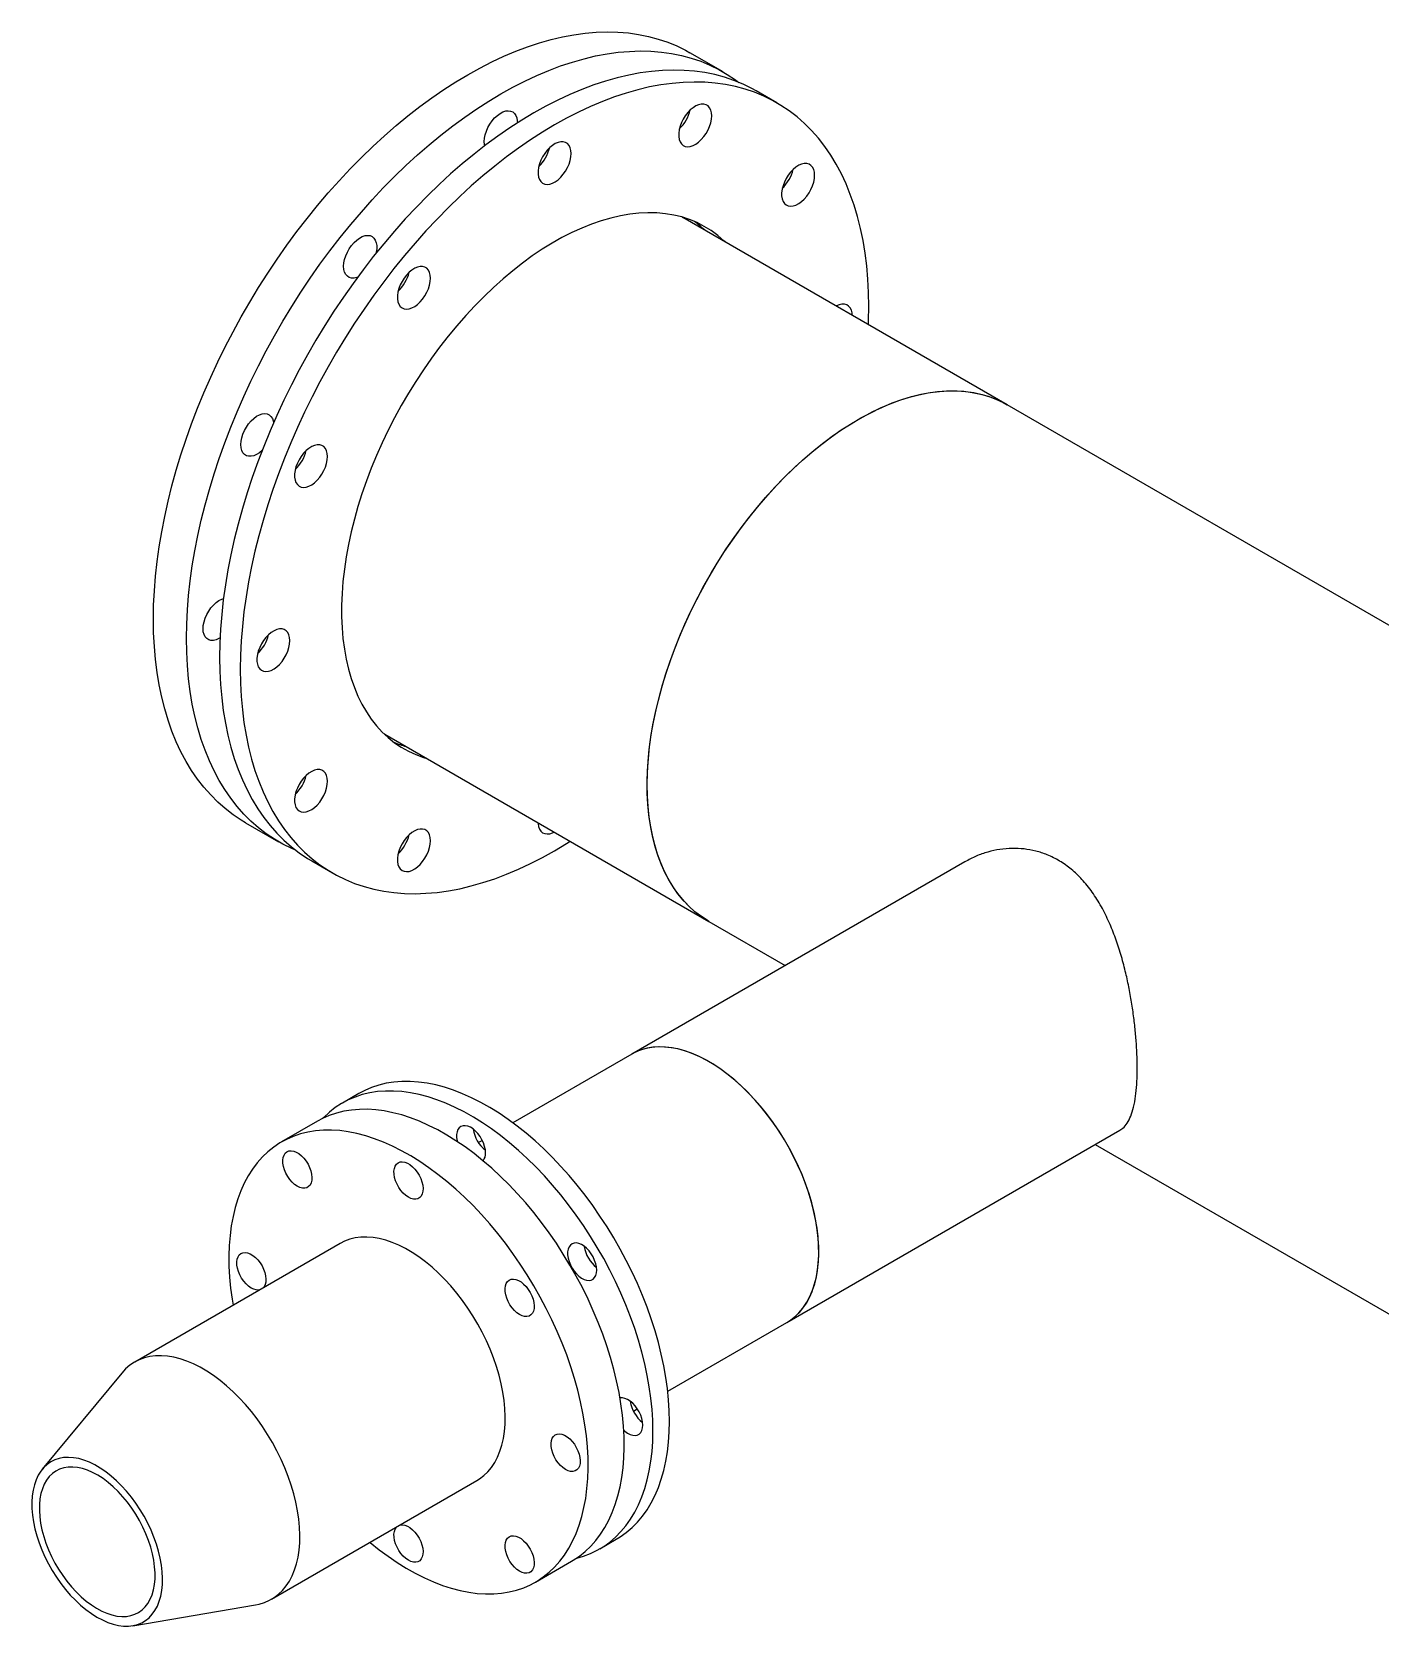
# Model space of a CAD drawing. Header units: inches. Extents: x -375 to 644, y -327 to 278.
# Drawn here: x -300.85 to -272.03, y 132.92 to 166.99 of the extents above; entities that cross this region are included whole.
import ezdxf

# ---------------------------------------------------------------- set-up
doc = ezdxf.new("R2010")
doc.units = ezdxf.units.IN
doc.header["$MEASUREMENT"] = 0

msp = doc.modelspace()

# ---------------------------------------------------------------- linework, layer by layer
at = {"color": 7, "linetype": 'Continuous', "lineweight": 25}
for p, q in [((-286.075, 166.141), (-286.782, 166.549)), ((-284.926, 165.477), (-285.368, 165.732)), ((-286.945, 163.034), (-286.931, 163.026)), ((-280.001, 159.026), (-286.931, 163.026)), ((-263.737, 149.637), (-280.001, 159.026)), ((-293.305, 151.984), (-293.32, 151.992)), ((-293.305, 151.984), (-286.375, 147.984)), ((-296.282, 150.094), (-295.574, 149.686)), ((-294.867, 149.278), (-294.425, 149.022)), ((-280.905, 149.259), (-288.026, 145.148)), ((-286.375, 147.984), (-284.745, 147.042)), ((-288.026, 145.148), (-290.568, 143.68)), ((-293.857, 144.307), (-294.211, 144.103)), ((-294.742, 143.716), (-295.513, 143.271)), ((-284.714, 139.41), (-277.593, 143.521)), ((-291.219, 143.304), (-291.303, 143.256)), ((-278.119, 143.217), (-270.112, 138.595)), ((-294.26, 141.102), (-298.651, 138.567)), ((-287.256, 137.943), (-284.714, 139.41)), ((-298.925, 138.333), (-300.625, 136.281)), ((-287.991, 137.519), (-287.907, 137.567)), ((-295.726, 133.5), (-291.335, 136.035)), ((-288.711, 134.577), (-288.358, 134.781)), ((-290.083, 133.866), (-289.312, 134.311)), ((-298.693, 132.934), (-296.066, 133.38))]:
    msp.add_line(p, q, dxfattribs=at)
at = {"color": 7, "linetype": 'Continuous', "lineweight": 25, "flags": 128}
for points in [[(-298.249, 154.443), (-298.245, 154.743), (-298.23, 155.049), (-298.205, 155.359), (-298.171, 155.673), (-298.127, 155.991), (-298.073, 156.313), (-298.009, 156.638), (-297.936, 156.965), (-297.854, 157.294), (-297.762, 157.624), (-297.662, 157.956), (-297.552, 158.288), (-297.433, 158.62), (-297.306, 158.952), (-297.17, 159.283), (-297.026, 159.612), (-296.874, 159.94), (-296.714, 160.265), (-296.547, 160.587), (-296.372, 160.906), (-296.19, 161.221), (-296.001, 161.532), (-295.806, 161.839), (-295.604, 162.14), (-295.397, 162.435), (-295.183, 162.725), (-294.965, 163.007), (-294.741, 163.284), (-294.513, 163.552), (-294.28, 163.813), (-294.043, 164.067), (-293.803, 164.311), (-293.559, 164.547), (-293.312, 164.774), (-293.063, 164.991), (-292.811, 165.198), (-292.557, 165.396), (-292.302, 165.583), (-292.046, 165.759), (-291.789, 165.924), (-291.532, 166.079), (-291.275, 166.221), (-291.018, 166.353), (-290.762, 166.472), (-290.507, 166.58), (-290.253, 166.675), (-290.001, 166.758), (-289.752, 166.829), (-289.505, 166.887), (-289.261, 166.933), (-289.021, 166.966), (-288.784, 166.986), (-288.551, 166.994), (-288.323, 166.989), (-288.099, 166.971), (-287.881, 166.94), (-287.667, 166.897), (-287.46, 166.841), (-287.258, 166.773), (-287.063, 166.693), (-286.874, 166.6), (-286.782, 166.549)], [(-297.542, 154.035), (-297.537, 154.335), (-297.523, 154.64), (-297.498, 154.95), (-297.464, 155.265), (-297.419, 155.583), (-297.366, 155.905), (-297.302, 156.229), (-297.229, 156.556), (-297.147, 156.886), (-297.055, 157.216), (-296.955, 157.548), (-296.845, 157.88), (-296.726, 158.212), (-296.599, 158.544), (-296.463, 158.875), (-296.319, 159.204), (-296.167, 159.532), (-296.007, 159.857), (-295.84, 160.179), (-295.665, 160.498), (-295.483, 160.813), (-295.294, 161.124), (-295.099, 161.43), (-294.897, 161.731), (-294.69, 162.027), (-294.476, 162.316), (-294.258, 162.599), (-294.034, 162.875), (-293.806, 163.144), (-293.573, 163.405), (-293.336, 163.658), (-293.095, 163.903), (-292.852, 164.139), (-292.605, 164.365), (-292.355, 164.583), (-292.104, 164.79), (-291.85, 164.987), (-291.595, 165.174), (-291.339, 165.351), (-291.082, 165.516), (-290.825, 165.67), (-290.568, 165.813), (-290.311, 165.944), (-290.054, 166.064), (-289.799, 166.171), (-289.546, 166.267), (-289.294, 166.35), (-289.045, 166.421), (-288.798, 166.479), (-288.554, 166.525), (-288.314, 166.558), (-288.077, 166.578), (-287.844, 166.586), (-287.616, 166.58), (-287.392, 166.563), (-287.173, 166.532), (-286.96, 166.489), (-286.753, 166.433), (-286.551, 166.365), (-286.356, 166.284), (-286.167, 166.191), (-285.985, 166.086), (-285.81, 165.969), (-285.735, 165.914)], [(-285.368, 165.732), (-285.46, 165.783), (-285.648, 165.876), (-285.844, 165.957), (-286.045, 166.025), (-286.253, 166.081), (-286.466, 166.124), (-286.685, 166.154), (-286.909, 166.172), (-287.137, 166.177), (-287.37, 166.17), (-287.607, 166.149), (-287.847, 166.116), (-288.091, 166.071), (-288.338, 166.012), (-288.587, 165.942), (-288.839, 165.859), (-289.092, 165.763), (-289.347, 165.656), (-289.604, 165.536), (-289.86, 165.405), (-290.118, 165.262), (-290.375, 165.108), (-290.632, 164.943), (-290.888, 164.766), (-291.143, 164.579), (-291.397, 164.382), (-291.648, 164.174), (-291.898, 163.957), (-292.145, 163.731), (-292.388, 163.495), (-292.629, 163.25), (-292.866, 162.997), (-293.098, 162.736), (-293.327, 162.467), (-293.551, 162.191), (-293.769, 161.908), (-293.982, 161.619), (-294.19, 161.323), (-294.392, 161.022), (-294.587, 160.716), (-294.776, 160.405), (-294.958, 160.09), (-295.133, 159.771), (-295.3, 159.449), (-295.46, 159.123), (-295.612, 158.796), (-295.756, 158.467), (-295.892, 158.136), (-296.019, 157.804), (-296.138, 157.472), (-296.248, 157.14), (-296.348, 156.808), (-296.44, 156.477), (-296.522, 156.148), (-296.595, 155.821), (-296.659, 155.497), (-296.712, 155.175), (-296.757, 154.857), (-296.791, 154.542), (-296.816, 154.232), (-296.83, 153.927), (-296.835, 153.627), (-296.83, 153.333), (-296.816, 153.045), (-296.791, 152.763), (-296.757, 152.488), (-296.712, 152.221), (-296.659, 151.962), (-296.595, 151.71), (-296.522, 151.467), (-296.44, 151.233), (-296.348, 151.008), (-296.248, 150.793), (-296.138, 150.588), (-296.019, 150.392), (-295.892, 150.208), (-295.756, 150.033), (-295.612, 149.87), (-295.46, 149.718), (-295.3, 149.578), (-295.133, 149.449), (-294.958, 149.332), (-294.867, 149.278)], [(-282.958, 161.128), (-282.963, 161.422), (-282.978, 161.71), (-283.003, 161.992), (-283.037, 162.266), (-283.081, 162.534), (-283.135, 162.793), (-283.198, 163.045), (-283.271, 163.288), (-283.354, 163.522), (-283.445, 163.746), (-283.546, 163.962), (-283.656, 164.167), (-283.774, 164.362), (-283.902, 164.547), (-284.037, 164.721), (-284.181, 164.885), (-284.333, 165.037), (-284.493, 165.177), (-284.661, 165.306), (-284.836, 165.423), (-285.018, 165.528), (-285.206, 165.621), (-285.402, 165.702), (-285.603, 165.77), (-285.811, 165.826), (-286.024, 165.869), (-286.243, 165.899), (-286.467, 165.917), (-286.695, 165.922), (-286.928, 165.915), (-287.165, 165.894), (-287.405, 165.861), (-287.649, 165.816), (-287.896, 165.757), (-288.145, 165.687), (-288.397, 165.603), (-288.65, 165.508), (-288.905, 165.401), (-289.162, 165.281), (-289.419, 165.15), (-289.676, 165.007), (-289.933, 164.853), (-290.19, 164.687), (-290.446, 164.511), (-290.701, 164.324), (-290.955, 164.127), (-291.206, 163.919), (-291.456, 163.702), (-291.703, 163.475), (-291.946, 163.24), (-292.187, 162.995), (-292.424, 162.742), (-292.657, 162.481), (-292.885, 162.212), (-293.109, 161.936), (-293.327, 161.653), (-293.541, 161.364), (-293.748, 161.068), (-293.95, 160.767), (-294.145, 160.461), (-294.334, 160.15), (-294.516, 159.835), (-294.691, 159.516), (-294.858, 159.193), (-295.018, 158.868), (-295.17, 158.541), (-295.314, 158.211), (-295.45, 157.881), (-295.577, 157.549), (-295.696, 157.217), (-295.806, 156.884), (-295.906, 156.553), (-295.998, 156.222), (-296.08, 155.893), (-296.153, 155.566), (-296.217, 155.241), (-296.27, 154.92), (-296.315, 154.601), (-296.349, 154.287), (-296.374, 153.977), (-296.388, 153.672), (-296.393, 153.372), (-296.388, 153.078), (-296.374, 152.789), (-296.349, 152.508), (-296.315, 152.233), (-296.27, 151.966), (-296.217, 151.706), (-296.153, 151.455), (-296.08, 151.212), (-295.998, 150.978), (-295.906, 150.753), (-295.806, 150.538), (-295.696, 150.333), (-295.577, 150.137), (-295.45, 149.952), (-295.314, 149.778), (-295.17, 149.615), (-295.018, 149.463), (-294.858, 149.323), (-294.691, 149.194), (-294.516, 149.077), (-294.334, 148.972), (-294.145, 148.879), (-293.95, 148.798), (-293.748, 148.73), (-293.541, 148.674), (-293.327, 148.631), (-293.109, 148.6), (-292.885, 148.583), (-292.657, 148.577), (-292.424, 148.585), (-292.187, 148.605), (-291.946, 148.638), (-291.703, 148.684), (-291.456, 148.742), (-291.206, 148.813), (-290.955, 148.896), (-290.701, 148.992), (-290.446, 149.099), (-290.19, 149.219), (-289.933, 149.35), (-289.676, 149.493), (-289.419, 149.647), (-289.341, 149.696)], [(-291.178, 164.65), (-291.173, 164.722), (-291.158, 164.797), (-291.134, 164.875), (-291.1, 164.951), (-291.058, 165.025), (-291.01, 165.094), (-290.957, 165.157), (-290.899, 165.21), (-290.84, 165.253), (-290.78, 165.285), (-290.721, 165.304), (-290.666, 165.31), (-290.615, 165.303), (-290.57, 165.284), (-290.532, 165.252), (-290.503, 165.208), (-290.483, 165.154), (-290.473, 165.092), (-290.471, 165.047)], [(-286.317, 165.2), (-286.322, 165.266), (-286.337, 165.324), (-286.362, 165.373), (-286.396, 165.411), (-286.437, 165.437), (-286.485, 165.45), (-286.539, 165.45), (-286.596, 165.438), (-286.656, 165.412), (-286.716, 165.374), (-286.774, 165.326), (-286.83, 165.268), (-286.881, 165.202), (-286.926, 165.131), (-286.964, 165.055), (-286.993, 164.978), (-287.013, 164.901), (-287.023, 164.827), (-287.023, 164.757), (-287.013, 164.695), (-286.993, 164.641), (-286.964, 164.598), (-286.926, 164.566), (-286.881, 164.546), (-286.83, 164.539), (-286.774, 164.545), (-286.716, 164.565), (-286.656, 164.596), (-286.596, 164.639), (-286.539, 164.693), (-286.485, 164.755), (-286.437, 164.824), (-286.396, 164.898), (-286.362, 164.975), (-286.337, 165.052), (-286.322, 165.128), (-286.317, 165.2)], [(-291.169, 164.56), (-291.173, 164.584), (-291.178, 164.65)], [(-289.322, 164.395), (-289.327, 164.461), (-289.342, 164.519), (-289.367, 164.568), (-289.401, 164.606), (-289.442, 164.632), (-289.49, 164.645), (-289.544, 164.645), (-289.601, 164.633), (-289.661, 164.607), (-289.721, 164.569), (-289.779, 164.521), (-289.835, 164.463), (-289.886, 164.397), (-289.931, 164.326), (-289.969, 164.25), (-289.998, 164.173), (-290.018, 164.096), (-290.028, 164.022), (-290.028, 163.952), (-290.018, 163.89), (-289.998, 163.836), (-289.969, 163.793), (-289.931, 163.761), (-289.886, 163.741), (-289.835, 163.734), (-289.779, 163.74), (-289.721, 163.76), (-289.661, 163.791), (-289.601, 163.834), (-289.544, 163.888), (-289.49, 163.95), (-289.442, 164.019), (-289.401, 164.093), (-289.367, 164.17), (-289.342, 164.247), (-289.327, 164.323), (-289.322, 164.395)], [(-284.117, 163.929), (-284.122, 163.995), (-284.137, 164.053), (-284.162, 164.102), (-284.196, 164.14), (-284.237, 164.166), (-284.285, 164.18), (-284.339, 164.18), (-284.396, 164.167), (-284.456, 164.142), (-284.516, 164.104), (-284.574, 164.056), (-284.63, 163.998), (-284.681, 163.932), (-284.726, 163.86), (-284.764, 163.785), (-284.793, 163.707), (-284.813, 163.63), (-284.823, 163.556), (-284.823, 163.487), (-284.813, 163.425), (-284.793, 163.371), (-284.764, 163.327), (-284.726, 163.295), (-284.681, 163.275), (-284.63, 163.269), (-284.574, 163.275), (-284.516, 163.294), (-284.456, 163.326), (-284.396, 163.369), (-284.339, 163.422), (-284.285, 163.484), (-284.237, 163.553), (-284.196, 163.627), (-284.162, 163.704), (-284.137, 163.781), (-284.122, 163.857), (-284.117, 163.929)], [(-286.032, 162.507), (-286.055, 162.529), (-286.187, 162.644), (-286.327, 162.747), (-286.475, 162.838), (-286.629, 162.917), (-286.789, 162.983), (-286.956, 163.038), (-287.129, 163.079), (-287.308, 163.108), (-287.491, 163.125), (-287.68, 163.129), (-287.872, 163.12), (-288.069, 163.098), (-288.269, 163.063), (-288.472, 163.016), (-288.677, 162.957), (-288.885, 162.885), (-289.095, 162.801), (-289.305, 162.705), (-289.517, 162.597), (-289.729, 162.477), (-289.941, 162.347), (-290.152, 162.205), (-290.362, 162.052), (-290.571, 161.889), (-290.777, 161.716), (-290.982, 161.534), (-291.183, 161.342), (-291.382, 161.141), (-291.576, 160.931), (-291.767, 160.714), (-291.953, 160.489), (-292.134, 160.258), (-292.309, 160.019), (-292.479, 159.775), (-292.643, 159.525), (-292.801, 159.271), (-292.952, 159.012), (-293.095, 158.749), (-293.231, 158.483), (-293.36, 158.214), (-293.48, 157.943), (-293.593, 157.671), (-293.697, 157.397), (-293.792, 157.124), (-293.878, 156.851), (-293.955, 156.578), (-294.023, 156.307), (-294.081, 156.038), (-294.13, 155.772), (-294.169, 155.509), (-294.199, 155.249), (-294.218, 154.994), (-294.228, 154.744), (-294.228, 154.499), (-294.218, 154.261), (-294.199, 154.028), (-294.169, 153.803), (-294.13, 153.585), (-294.081, 153.375), (-294.023, 153.174), (-293.955, 152.981), (-293.878, 152.798), (-293.792, 152.624), (-293.697, 152.46), (-293.593, 152.307), (-293.48, 152.164), (-293.36, 152.032), (-293.231, 151.912), (-293.095, 151.803), (-292.952, 151.706), (-292.801, 151.621), (-292.643, 151.548), (-292.479, 151.488), (-292.407, 151.465)], [(-294.184, 161.985), (-294.179, 162.057), (-294.163, 162.133), (-294.139, 162.21), (-294.105, 162.287), (-294.064, 162.361), (-294.015, 162.43), (-293.962, 162.492), (-293.905, 162.545), (-293.845, 162.588), (-293.785, 162.62), (-293.727, 162.639), (-293.671, 162.645), (-293.62, 162.639), (-293.575, 162.619), (-293.537, 162.587), (-293.508, 162.543), (-293.488, 162.489), (-293.478, 162.427), (-293.478, 162.358), (-293.488, 162.284), (-293.492, 162.265)], [(-293.884, 161.755), (-293.905, 161.747), (-293.962, 161.734), (-294.015, 161.734), (-294.064, 161.748), (-294.105, 161.774), (-294.139, 161.812), (-294.163, 161.861), (-294.179, 161.919), (-294.184, 161.985)], [(-292.327, 161.73), (-292.333, 161.796), (-292.348, 161.854), (-292.372, 161.903), (-292.406, 161.941), (-292.447, 161.967), (-292.496, 161.98), (-292.549, 161.981), (-292.607, 161.968), (-292.666, 161.942), (-292.726, 161.905), (-292.785, 161.856), (-292.84, 161.798), (-292.891, 161.733), (-292.936, 161.661), (-292.974, 161.585), (-293.003, 161.508), (-293.023, 161.431), (-293.033, 161.357), (-293.033, 161.288), (-293.023, 161.225), (-293.003, 161.172), (-292.974, 161.128), (-292.936, 161.096), (-292.891, 161.076), (-292.84, 161.069), (-292.785, 161.076), (-292.726, 161.095), (-292.666, 161.126), (-292.607, 161.17), (-292.549, 161.223), (-292.496, 161.285), (-292.447, 161.354), (-292.406, 161.428), (-292.372, 161.505), (-292.348, 161.582), (-292.333, 161.658), (-292.327, 161.73)], [(-283.312, 160.937), (-283.317, 160.99), (-283.332, 161.048), (-283.357, 161.097), (-283.39, 161.135), (-283.432, 161.161), (-283.48, 161.174), (-283.534, 161.175), (-283.591, 161.162), (-283.65, 161.136), (-283.654, 161.134)], [(-282.967, 160.738), (-282.963, 160.828), (-282.958, 161.128)], [(-286.375, 147.984), (-286.394, 147.994), (-286.538, 148.088), (-286.675, 148.192), (-286.804, 148.309), (-286.925, 148.436), (-287.038, 148.575), (-287.143, 148.724), (-287.24, 148.884), (-287.327, 149.053), (-287.406, 149.233), (-287.475, 149.421), (-287.535, 149.618), (-287.586, 149.824), (-287.627, 150.038), (-287.659, 150.259), (-287.681, 150.487), (-287.693, 150.722), (-287.696, 150.963), (-287.688, 151.209), (-287.671, 151.461), (-287.644, 151.716), (-287.608, 151.976), (-287.562, 152.239), (-287.507, 152.505), (-287.442, 152.772), (-287.368, 153.042), (-287.285, 153.312), (-287.193, 153.583), (-287.092, 153.854), (-286.983, 154.124), (-286.866, 154.392), (-286.74, 154.659), (-286.607, 154.923), (-286.467, 155.184), (-286.319, 155.441), (-286.165, 155.695), (-286.005, 155.943), (-285.838, 156.186), (-285.665, 156.424), (-285.487, 156.655), (-285.304, 156.879), (-285.117, 157.096), (-284.925, 157.305), (-284.73, 157.506), (-284.531, 157.698), (-284.329, 157.882), (-284.125, 158.055), (-283.919, 158.219), (-283.711, 158.373), (-283.503, 158.516), (-283.293, 158.648), (-283.083, 158.769), (-282.874, 158.879), (-282.665, 158.977), (-282.457, 159.063), (-282.251, 159.137), (-282.047, 159.199), (-281.845, 159.249), (-281.646, 159.286), (-281.451, 159.311), (-281.259, 159.323), (-281.072, 159.322), (-280.889, 159.309), (-280.711, 159.284), (-280.538, 159.245), (-280.372, 159.195), (-280.211, 159.132), (-280.057, 159.057), (-280.001, 159.026)], [(-287.691, 151.156), (-287.676, 151.406), (-287.651, 151.661), (-287.617, 151.92), (-287.573, 152.182), (-287.519, 152.447), (-287.456, 152.715), (-287.384, 152.984), (-287.303, 153.254), (-287.213, 153.525), (-287.114, 153.795), (-287.007, 154.066), (-286.892, 154.334), (-286.768, 154.601), (-286.637, 154.866), (-286.498, 155.128), (-286.352, 155.386), (-286.199, 155.64), (-286.04, 155.89), (-285.874, 156.134), (-285.703, 156.373), (-285.526, 156.606), (-285.344, 156.831), (-285.158, 157.05), (-284.967, 157.261), (-284.772, 157.464), (-284.574, 157.658), (-284.373, 157.843), (-284.169, 158.019), (-283.964, 158.185), (-283.756, 158.341), (-283.548, 158.486), (-283.338, 158.621), (-283.128, 158.744), (-282.919, 158.856), (-282.71, 158.957), (-282.502, 159.046), (-282.295, 159.122), (-282.091, 159.187), (-281.888, 159.239), (-281.689, 159.279), (-281.493, 159.307), (-281.3, 159.321), (-281.112, 159.324), (-280.928, 159.313), (-280.749, 159.29), (-280.575, 159.255), (-280.407, 159.207), (-280.245, 159.146), (-280.089, 159.074), (-280.001, 159.026)], [(-296.384, 158.175), (-296.378, 158.246), (-296.363, 158.322), (-296.339, 158.4), (-296.305, 158.476), (-296.264, 158.55), (-296.215, 158.619), (-296.162, 158.681), (-296.105, 158.735), (-296.045, 158.778), (-295.985, 158.809), (-295.926, 158.829), (-295.871, 158.835), (-295.82, 158.828), (-295.775, 158.808), (-295.737, 158.776), (-295.708, 158.733), (-295.688, 158.679), (-295.681, 158.642)], [(-295.926, 158.048), (-295.926, 158.048), (-295.985, 158), (-296.045, 157.962), (-296.105, 157.936), (-296.162, 157.924), (-296.215, 157.924), (-296.264, 157.937), (-296.305, 157.963), (-296.339, 158.001), (-296.363, 158.05), (-296.378, 158.108), (-296.384, 158.175)], [(-294.527, 157.919), (-294.533, 157.985), (-294.548, 158.044), (-294.572, 158.093), (-294.606, 158.131), (-294.647, 158.157), (-294.696, 158.17), (-294.749, 158.17), (-294.806, 158.157), (-294.866, 158.132), (-294.926, 158.094), (-294.985, 158.046), (-295.04, 157.988), (-295.091, 157.922), (-295.136, 157.85), (-295.174, 157.775), (-295.203, 157.697), (-295.223, 157.621), (-295.233, 157.547), (-295.233, 157.477), (-295.223, 157.415), (-295.203, 157.361), (-295.174, 157.318), (-295.136, 157.285), (-295.091, 157.266), (-295.04, 157.259), (-294.985, 157.265), (-294.926, 157.284), (-294.866, 157.316), (-294.806, 157.359), (-294.749, 157.413), (-294.696, 157.475), (-294.647, 157.544), (-294.606, 157.618), (-294.572, 157.694), (-294.548, 157.772), (-294.533, 157.847), (-294.527, 157.919)], [(-297.189, 154.239), (-297.184, 154.311), (-297.169, 154.387), (-297.144, 154.464), (-297.11, 154.541), (-297.069, 154.615), (-297.021, 154.684), (-296.967, 154.746), (-296.91, 154.8), (-296.85, 154.843), (-296.79, 154.874), (-296.753, 154.888)], [(-296.282, 150.094), (-296.372, 150.148), (-296.547, 150.265), (-296.714, 150.394), (-296.874, 150.535), (-297.026, 150.687), (-297.17, 150.85), (-297.306, 151.024), (-297.433, 151.209), (-297.552, 151.404), (-297.662, 151.61), (-297.762, 151.825), (-297.854, 152.05), (-297.936, 152.284), (-298.009, 152.527), (-298.073, 152.778), (-298.127, 153.037), (-298.171, 153.305), (-298.205, 153.579), (-298.23, 153.861), (-298.245, 154.149), (-298.249, 154.443)], [(-295.208, 149.504), (-295.294, 149.542), (-295.483, 149.635), (-295.665, 149.74), (-295.84, 149.857), (-296.007, 149.986), (-296.167, 150.127), (-296.319, 150.278), (-296.463, 150.442), (-296.599, 150.616), (-296.726, 150.801), (-296.845, 150.996), (-296.955, 151.201), (-297.055, 151.417), (-297.147, 151.641), (-297.229, 151.875), (-297.302, 152.118), (-297.366, 152.37), (-297.419, 152.629), (-297.464, 152.897), (-297.498, 153.171), (-297.523, 153.453), (-297.537, 153.741), (-297.542, 154.035)], [(-296.826, 154.041), (-296.85, 154.027), (-296.91, 154.001), (-296.967, 153.989), (-297.021, 153.989), (-297.069, 154.002), (-297.11, 154.028), (-297.144, 154.066), (-297.169, 154.115), (-297.184, 154.173), (-297.189, 154.239)], [(-295.333, 153.984), (-295.338, 154.05), (-295.353, 154.109), (-295.378, 154.157), (-295.411, 154.195), (-295.453, 154.221), (-295.501, 154.235), (-295.554, 154.235), (-295.612, 154.222), (-295.671, 154.197), (-295.731, 154.159), (-295.79, 154.111), (-295.845, 154.053), (-295.896, 153.987), (-295.941, 153.915), (-295.979, 153.84), (-296.008, 153.762), (-296.028, 153.685), (-296.038, 153.611), (-296.038, 153.542), (-296.028, 153.48), (-296.008, 153.426), (-295.979, 153.382), (-295.941, 153.35), (-295.896, 153.331), (-295.845, 153.324), (-295.79, 153.33), (-295.731, 153.349), (-295.671, 153.381), (-295.612, 153.424), (-295.554, 153.477), (-295.501, 153.539), (-295.453, 153.608), (-295.411, 153.682), (-295.378, 153.759), (-295.353, 153.837), (-295.338, 153.912), (-295.333, 153.984)], [(-294.527, 150.979), (-294.533, 151.045), (-294.548, 151.103), (-294.572, 151.152), (-294.606, 151.19), (-294.647, 151.216), (-294.696, 151.229), (-294.749, 151.23), (-294.806, 151.217), (-294.866, 151.191), (-294.926, 151.154), (-294.985, 151.105), (-295.04, 151.047), (-295.091, 150.982), (-295.136, 150.91), (-295.174, 150.834), (-295.203, 150.757), (-295.223, 150.68), (-295.233, 150.606), (-295.233, 150.537), (-295.223, 150.474), (-295.203, 150.421), (-295.174, 150.377), (-295.136, 150.345), (-295.091, 150.325), (-295.04, 150.318), (-294.985, 150.325), (-294.926, 150.344), (-294.866, 150.375), (-294.806, 150.419), (-294.749, 150.472), (-294.696, 150.534), (-294.647, 150.603), (-294.606, 150.677), (-294.572, 150.754), (-294.548, 150.831), (-294.533, 150.907), (-294.527, 150.979)], [(-286.375, 147.984), (-286.508, 148.067), (-286.646, 148.169), (-286.777, 148.283), (-286.9, 148.408), (-287.015, 148.544), (-287.121, 148.691), (-287.22, 148.848), (-287.309, 149.016), (-287.39, 149.193), (-287.461, 149.38), (-287.523, 149.575), (-287.576, 149.779), (-287.619, 149.991), (-287.653, 150.211), (-287.677, 150.438), (-287.691, 150.671), (-287.696, 150.911), (-287.691, 151.156)], [(-292.327, 149.708), (-292.333, 149.774), (-292.348, 149.833), (-292.372, 149.882), (-292.406, 149.92), (-292.447, 149.946), (-292.496, 149.959), (-292.549, 149.959), (-292.607, 149.946), (-292.666, 149.921), (-292.726, 149.883), (-292.785, 149.835), (-292.84, 149.777), (-292.891, 149.711), (-292.936, 149.639), (-292.974, 149.564), (-293.003, 149.486), (-293.023, 149.41), (-293.033, 149.336), (-293.033, 149.266), (-293.023, 149.204), (-293.003, 149.15), (-292.974, 149.107), (-292.936, 149.074), (-292.891, 149.055), (-292.84, 149.048), (-292.785, 149.054), (-292.726, 149.073), (-292.666, 149.105), (-292.607, 149.148), (-292.549, 149.202), (-292.496, 149.264), (-292.447, 149.333), (-292.406, 149.407), (-292.372, 149.483), (-292.348, 149.561), (-292.333, 149.636), (-292.327, 149.708)], [(-290.029, 150.093), (-290.028, 150.071), (-290.018, 150.009), (-289.998, 149.955), (-289.969, 149.912), (-289.931, 149.879), (-289.886, 149.86), (-289.835, 149.853), (-289.779, 149.859), (-289.721, 149.878), (-289.686, 149.895)], [(-284.236, 142.163), (-284.303, 142.359), (-284.379, 142.555), (-284.463, 142.749), (-284.555, 142.941), (-284.655, 143.131), (-284.762, 143.317), (-284.875, 143.499), (-284.995, 143.675), (-285.121, 143.846), (-285.252, 144.01), (-285.387, 144.167), (-285.527, 144.316), (-285.67, 144.456), (-285.816, 144.587), (-285.965, 144.709), (-286.115, 144.82), (-286.266, 144.921), (-286.418, 145.011), (-286.569, 145.089), (-286.72, 145.155), (-286.869, 145.21), (-287.016, 145.252), (-287.161, 145.281), (-287.302, 145.298), (-287.439, 145.303), (-287.572, 145.294), (-287.699, 145.273), (-287.821, 145.24), (-287.937, 145.194), (-288.026, 145.148)], [(-284.714, 139.41), (-284.623, 139.469), (-284.525, 139.547), (-284.436, 139.637), (-284.354, 139.738), (-284.281, 139.849), (-284.217, 139.971), (-284.162, 140.102), (-284.116, 140.242), (-284.08, 140.391), (-284.053, 140.548), (-284.035, 140.712), (-284.028, 140.883), (-284.031, 141.06), (-284.043, 141.241), (-284.065, 141.427), (-284.097, 141.617), (-284.138, 141.809), (-284.188, 142.004), (-284.248, 142.199), (-284.317, 142.395), (-284.394, 142.59), (-284.48, 142.785), (-284.573, 142.976), (-284.674, 143.165), (-284.782, 143.351), (-284.897, 143.532), (-285.018, 143.707), (-285.145, 143.877), (-285.276, 144.039), (-285.413, 144.195), (-285.553, 144.342), (-285.697, 144.481), (-285.844, 144.611), (-285.992, 144.73), (-286.143, 144.84), (-286.294, 144.939), (-286.446, 145.026), (-286.597, 145.102), (-286.748, 145.166), (-286.897, 145.218), (-287.043, 145.258), (-287.187, 145.286), (-287.327, 145.3), (-287.464, 145.302), (-287.596, 145.291), (-287.722, 145.268), (-287.843, 145.232), (-287.958, 145.184), (-288.026, 145.148)], [(-287.219, 137.299), (-287.224, 137.527), (-287.238, 137.761), (-287.263, 137.999), (-287.297, 138.241), (-287.341, 138.486), (-287.394, 138.734), (-287.457, 138.984), (-287.529, 139.236), (-287.61, 139.488), (-287.7, 139.74), (-287.798, 139.992), (-287.905, 140.243), (-288.02, 140.492), (-288.142, 140.738), (-288.273, 140.982), (-288.41, 141.222), (-288.554, 141.457), (-288.705, 141.688), (-288.861, 141.913), (-289.024, 142.133), (-289.191, 142.346), (-289.364, 142.552), (-289.541, 142.75), (-289.722, 142.94), (-289.906, 143.121), (-290.093, 143.294), (-290.283, 143.457), (-290.475, 143.61), (-290.669, 143.753), (-290.863, 143.885), (-291.059, 144.006), (-291.254, 144.116), (-291.449, 144.215), (-291.644, 144.301), (-291.836, 144.376), (-292.027, 144.439), (-292.216, 144.489), (-292.402, 144.526), (-292.585, 144.551), (-292.764, 144.563), (-292.938, 144.563), (-293.108, 144.55), (-293.273, 144.524), (-293.433, 144.486), (-293.587, 144.435), (-293.734, 144.372), (-293.857, 144.307)], [(-287.572, 137.095), (-287.577, 137.323), (-287.592, 137.557), (-287.616, 137.795), (-287.651, 138.037), (-287.694, 138.282), (-287.748, 138.53), (-287.81, 138.78), (-287.882, 139.032), (-287.963, 139.284), (-288.053, 139.536), (-288.152, 139.788), (-288.258, 140.039), (-288.373, 140.287), (-288.496, 140.534), (-288.626, 140.778), (-288.764, 141.017), (-288.908, 141.253), (-289.058, 141.484), (-289.215, 141.709), (-289.377, 141.929), (-289.545, 142.142), (-289.717, 142.347), (-289.894, 142.546), (-290.075, 142.736), (-290.259, 142.917), (-290.447, 143.09), (-290.637, 143.253), (-290.829, 143.406), (-291.022, 143.549), (-291.217, 143.681), (-291.412, 143.802), (-291.608, 143.912), (-291.803, 144.011), (-291.997, 144.097), (-292.19, 144.172), (-292.381, 144.234), (-292.57, 144.284), (-292.756, 144.322), (-292.938, 144.347), (-293.117, 144.359), (-293.292, 144.359), (-293.462, 144.346), (-293.627, 144.32), (-293.787, 144.282), (-293.94, 144.231), (-294.088, 144.168), (-294.228, 144.093), (-294.362, 144.006), (-294.489, 143.907), (-294.608, 143.796), (-294.626, 143.777)], [(-289.312, 134.311), (-289.278, 134.331), (-289.146, 134.42), (-289.021, 134.52), (-288.904, 134.632), (-288.795, 134.755), (-288.694, 134.888), (-288.601, 135.033), (-288.518, 135.188), (-288.444, 135.352), (-288.378, 135.526), (-288.322, 135.709), (-288.276, 135.901), (-288.239, 136.1), (-288.212, 136.307), (-288.195, 136.521), (-288.188, 136.741), (-288.19, 136.967), (-288.202, 137.198), (-288.225, 137.434), (-288.257, 137.674), (-288.298, 137.918), (-288.349, 138.164), (-288.41, 138.412), (-288.48, 138.662), (-288.559, 138.913), (-288.647, 139.164), (-288.743, 139.415), (-288.848, 139.665), (-288.961, 139.913), (-289.082, 140.159), (-289.211, 140.401), (-289.347, 140.641), (-289.489, 140.876), (-289.638, 141.106), (-289.794, 141.331), (-289.955, 141.55), (-290.121, 141.762), (-290.292, 141.968), (-290.468, 142.165), (-290.648, 142.355), (-290.831, 142.536), (-291.018, 142.708), (-291.206, 142.871), (-291.397, 143.024), (-291.59, 143.166), (-291.784, 143.298), (-291.978, 143.419), (-292.173, 143.528), (-292.367, 143.626), (-292.56, 143.712), (-292.752, 143.786), (-292.942, 143.848), (-293.13, 143.897), (-293.315, 143.934), (-293.496, 143.958), (-293.674, 143.969), (-293.848, 143.968), (-294.016, 143.954), (-294.18, 143.927), (-294.338, 143.888), (-294.491, 143.836), (-294.637, 143.772), (-294.742, 143.716)], [(-293.623, 134.715), (-293.618, 134.711), (-293.427, 134.558), (-293.235, 134.416), (-293.041, 134.284), (-292.846, 134.163), (-292.652, 134.054), (-292.458, 133.956), (-292.265, 133.87), (-292.073, 133.796), (-291.883, 133.734), (-291.695, 133.685), (-291.51, 133.648), (-291.328, 133.624), (-291.151, 133.612), (-290.977, 133.614), (-290.808, 133.628), (-290.644, 133.654), (-290.486, 133.694), (-290.334, 133.746), (-290.188, 133.81), (-290.049, 133.886), (-289.916, 133.975), (-289.792, 134.075), (-289.674, 134.187), (-289.565, 134.31), (-289.465, 134.443), (-289.372, 134.588), (-289.289, 134.743), (-289.214, 134.907), (-289.149, 135.081), (-289.093, 135.264), (-289.047, 135.456), (-289.01, 135.655), (-288.983, 135.862), (-288.966, 136.076), (-288.959, 136.296), (-288.961, 136.522), (-288.973, 136.753), (-288.995, 136.989), (-289.027, 137.229), (-289.069, 137.473), (-289.12, 137.719), (-289.181, 137.967), (-289.251, 138.217), (-289.33, 138.468), (-289.417, 138.719), (-289.514, 138.97), (-289.619, 139.22), (-289.732, 139.468), (-289.853, 139.714), (-289.982, 139.956), (-290.117, 140.196), (-290.26, 140.431), (-290.409, 140.661), (-290.565, 140.886), (-290.726, 141.105), (-290.892, 141.317), (-291.063, 141.523), (-291.239, 141.72), (-291.419, 141.91), (-291.602, 142.091), (-291.788, 142.263), (-291.977, 142.426), (-292.168, 142.579), (-292.361, 142.721), (-292.555, 142.853), (-292.749, 142.974), (-292.944, 143.083), (-293.138, 143.181), (-293.331, 143.267), (-293.523, 143.341), (-293.713, 143.403), (-293.901, 143.452), (-294.086, 143.489), (-294.267, 143.513), (-294.445, 143.524), (-294.618, 143.523), (-294.787, 143.509), (-294.951, 143.482), (-295.109, 143.443), (-295.262, 143.391), (-295.408, 143.327), (-295.547, 143.251), (-295.679, 143.162), (-295.804, 143.062), (-295.921, 142.95), (-296.03, 142.827), (-296.131, 142.693), (-296.223, 142.549), (-296.307, 142.394), (-296.381, 142.229), (-296.446, 142.055), (-296.502, 141.872), (-296.549, 141.681), (-296.585, 141.482), (-296.612, 141.275), (-296.63, 141.061), (-296.637, 140.841), (-296.635, 140.615), (-296.622, 140.383), (-296.6, 140.148), (-296.568, 139.908), (-296.548, 139.781)], [(-291.15, 143.039), (-291.155, 143.106), (-291.17, 143.177), (-291.194, 143.249), (-291.227, 143.32), (-291.267, 143.387), (-291.314, 143.45), (-291.365, 143.505), (-291.419, 143.55), (-291.475, 143.585), (-291.53, 143.609), (-291.584, 143.619), (-291.633, 143.617), (-291.676, 143.602), (-291.713, 143.575), (-291.742, 143.536), (-291.761, 143.487), (-291.771, 143.43), (-291.771, 143.365), (-291.761, 143.296), (-291.758, 143.281)], [(-294.885, 142.654), (-294.869, 142.582), (-294.862, 142.515), (-294.865, 142.452), (-294.878, 142.397), (-294.9, 142.351), (-294.932, 142.316), (-294.971, 142.292), (-295.016, 142.281), (-295.067, 142.283), (-295.121, 142.298), (-295.176, 142.325), (-295.232, 142.363), (-295.285, 142.412), (-295.335, 142.469), (-295.38, 142.534), (-295.418, 142.603), (-295.448, 142.674), (-295.47, 142.746), (-295.482, 142.816), (-295.483, 142.881), (-295.475, 142.94), (-295.457, 142.991), (-295.431, 143.032), (-295.395, 143.062), (-295.353, 143.079), (-295.305, 143.083), (-295.252, 143.075), (-295.197, 143.054), (-295.141, 143.021), (-295.087, 142.977), (-295.035, 142.924), (-294.987, 142.863), (-294.946, 142.796), (-294.911, 142.725), (-294.885, 142.654)], [(-292.51, 142.418), (-292.494, 142.347), (-292.487, 142.279), (-292.49, 142.217), (-292.503, 142.162), (-292.525, 142.116), (-292.557, 142.081), (-292.596, 142.057), (-292.641, 142.046), (-292.692, 142.048), (-292.746, 142.063), (-292.801, 142.09), (-292.857, 142.128), (-292.91, 142.177), (-292.96, 142.234), (-293.005, 142.299), (-293.043, 142.368), (-293.073, 142.439), (-293.095, 142.511), (-293.107, 142.581), (-293.108, 142.646), (-293.1, 142.705), (-293.082, 142.756), (-293.056, 142.797), (-293.02, 142.826), (-292.978, 142.844), (-292.93, 142.848), (-292.877, 142.84), (-292.822, 142.819), (-292.766, 142.786), (-292.712, 142.742), (-292.66, 142.689), (-292.612, 142.628), (-292.571, 142.561), (-292.536, 142.49), (-292.51, 142.418)], [(-284.714, 139.41), (-284.641, 139.456), (-284.543, 139.532), (-284.452, 139.62), (-284.369, 139.718), (-284.294, 139.828), (-284.228, 139.948), (-284.171, 140.077), (-284.124, 140.216), (-284.086, 140.363), (-284.057, 140.519), (-284.038, 140.682), (-284.029, 140.851), (-284.029, 141.027), (-284.04, 141.208), (-284.06, 141.393), (-284.09, 141.582), (-284.129, 141.774), (-284.178, 141.968), (-284.236, 142.163)], [(-291.335, 136.035), (-291.28, 136.07), (-291.186, 136.141), (-291.101, 136.223), (-291.023, 136.317), (-290.954, 136.422), (-290.894, 136.536), (-290.843, 136.661), (-290.801, 136.794), (-290.768, 136.936), (-290.746, 137.086), (-290.733, 137.242), (-290.73, 137.405), (-290.736, 137.574), (-290.753, 137.747), (-290.779, 137.925), (-290.815, 138.105), (-290.861, 138.287), (-290.915, 138.471), (-290.979, 138.656), (-291.051, 138.84), (-291.132, 139.022), (-291.22, 139.203), (-291.316, 139.38), (-291.42, 139.554), (-291.529, 139.722), (-291.645, 139.886), (-291.766, 140.043), (-291.892, 140.193), (-292.023, 140.335), (-292.157, 140.469), (-292.294, 140.594), (-292.434, 140.709), (-292.575, 140.814), (-292.717, 140.909), (-292.86, 140.992), (-293.003, 141.063), (-293.144, 141.123), (-293.284, 141.17), (-293.422, 141.206), (-293.556, 141.228), (-293.687, 141.238), (-293.814, 141.235), (-293.936, 141.22), (-294.052, 141.191), (-294.163, 141.151), (-294.26, 141.102)], [(-288.775, 140.532), (-288.78, 140.599), (-288.795, 140.669), (-288.819, 140.741), (-288.852, 140.813), (-288.892, 140.88), (-288.939, 140.943), (-288.99, 140.998), (-289.044, 141.043), (-289.1, 141.078), (-289.155, 141.102), (-289.209, 141.112), (-289.258, 141.11), (-289.301, 141.095), (-289.338, 141.068), (-289.367, 141.029), (-289.386, 140.98), (-289.396, 140.922), (-289.396, 140.858), (-289.386, 140.789), (-289.367, 140.717), (-289.338, 140.646), (-289.301, 140.576), (-289.258, 140.511), (-289.209, 140.452), (-289.155, 140.401), (-289.1, 140.361), (-289.044, 140.331), (-288.99, 140.314), (-288.939, 140.31), (-288.892, 140.319), (-288.852, 140.34), (-288.819, 140.373), (-288.795, 140.417), (-288.78, 140.471), (-288.775, 140.532)], [(-295.978, 140.11), (-296, 140.106), (-296.051, 140.108), (-296.104, 140.123), (-296.16, 140.15), (-296.216, 140.189), (-296.269, 140.237), (-296.319, 140.295), (-296.364, 140.359), (-296.402, 140.428), (-296.432, 140.5), (-296.454, 140.572), (-296.465, 140.641), (-296.467, 140.707), (-296.459, 140.766), (-296.441, 140.817), (-296.414, 140.857), (-296.379, 140.887), (-296.337, 140.904), (-296.288, 140.909), (-296.236, 140.901), (-296.181, 140.88), (-296.125, 140.847), (-296.07, 140.803), (-296.018, 140.749), (-295.971, 140.688), (-295.929, 140.621), (-295.895, 140.551), (-295.869, 140.479), (-295.869, 140.479)], [(-295.869, 140.479), (-295.852, 140.408), (-295.846, 140.34), (-295.849, 140.277), (-295.862, 140.222), (-295.884, 140.176), (-295.902, 140.154)], [(-290.135, 139.911), (-290.119, 139.84), (-290.112, 139.772), (-290.115, 139.71), (-290.128, 139.655), (-290.15, 139.609), (-290.182, 139.574), (-290.221, 139.55), (-290.266, 139.539), (-290.317, 139.541), (-290.371, 139.556), (-290.426, 139.583), (-290.482, 139.621), (-290.535, 139.67), (-290.585, 139.727), (-290.63, 139.792), (-290.668, 139.861), (-290.698, 139.932), (-290.72, 140.004), (-290.732, 140.074), (-290.733, 140.139), (-290.725, 140.198), (-290.707, 140.249), (-290.681, 140.29), (-290.645, 140.319), (-290.603, 140.337), (-290.555, 140.341), (-290.502, 140.333), (-290.447, 140.312), (-290.391, 140.279), (-290.337, 140.235), (-290.285, 140.182), (-290.237, 140.121), (-290.196, 140.054), (-290.161, 139.983), (-290.135, 139.911)], [(-296.066, 133.38), (-295.992, 133.395), (-295.878, 133.429), (-295.771, 133.476), (-295.671, 133.535), (-295.577, 133.606), (-295.492, 133.689), (-295.414, 133.782), (-295.345, 133.887), (-295.285, 134.001), (-295.234, 134.126), (-295.192, 134.259), (-295.159, 134.401), (-295.137, 134.551), (-295.124, 134.707), (-295.121, 134.87), (-295.127, 135.039), (-295.144, 135.212), (-295.17, 135.39), (-295.206, 135.57), (-295.252, 135.753), (-295.306, 135.936), (-295.37, 136.121), (-295.442, 136.305), (-295.523, 136.487), (-295.611, 136.668), (-295.708, 136.845), (-295.811, 137.019), (-295.92, 137.188), (-296.036, 137.351), (-296.157, 137.508), (-296.283, 137.658), (-296.414, 137.8), (-296.548, 137.934), (-296.685, 138.059), (-296.825, 138.174), (-296.966, 138.279), (-297.109, 138.374), (-297.251, 138.457), (-297.394, 138.528), (-297.535, 138.588), (-297.675, 138.636), (-297.813, 138.671), (-297.947, 138.693), (-298.078, 138.703), (-298.205, 138.7), (-298.327, 138.685), (-298.443, 138.657), (-298.554, 138.616), (-298.658, 138.563), (-298.755, 138.498), (-298.844, 138.421), (-298.925, 138.333)], [(-287.791, 137.221), (-287.796, 137.288), (-287.811, 137.359), (-287.835, 137.431), (-287.868, 137.502), (-287.909, 137.57), (-287.955, 137.632), (-288.006, 137.687), (-288.061, 137.733), (-288.116, 137.768), (-288.172, 137.791), (-288.225, 137.802), (-288.274, 137.8), (-288.277, 137.799)], [(-289.152, 136.601), (-289.135, 136.53), (-289.128, 136.462), (-289.131, 136.399), (-289.144, 136.344), (-289.167, 136.298), (-289.198, 136.263), (-289.237, 136.24), (-289.282, 136.229), (-289.333, 136.23), (-289.387, 136.245), (-289.443, 136.272), (-289.498, 136.311), (-289.552, 136.359), (-289.602, 136.417), (-289.646, 136.481), (-289.684, 136.55), (-289.715, 136.622), (-289.736, 136.694), (-289.748, 136.763), (-289.75, 136.829), (-289.742, 136.888), (-289.724, 136.939), (-289.697, 136.979), (-289.661, 137.009), (-289.619, 137.026), (-289.571, 137.031), (-289.518, 137.023), (-289.463, 137.002), (-289.408, 136.969), (-289.353, 136.925), (-289.301, 136.872), (-289.253, 136.81), (-289.212, 136.744), (-289.177, 136.673), (-289.152, 136.601)], [(-289.201, 134.38), (-289.058, 134.422), (-288.908, 134.478), (-288.764, 134.548), (-288.626, 134.629), (-288.496, 134.722), (-288.373, 134.827), (-288.258, 134.943), (-288.152, 135.071), (-288.053, 135.209), (-287.963, 135.358), (-287.882, 135.516), (-287.81, 135.685), (-287.748, 135.862), (-287.694, 136.048), (-287.651, 136.243), (-287.616, 136.446), (-287.592, 136.655), (-287.577, 136.872), (-287.572, 137.095)], [(-288.358, 134.781), (-288.273, 134.833), (-288.142, 134.926), (-288.02, 135.031), (-287.905, 135.147), (-287.798, 135.275), (-287.7, 135.413), (-287.61, 135.562), (-287.529, 135.72), (-287.457, 135.889), (-287.394, 136.066), (-287.341, 136.253), (-287.297, 136.447), (-287.263, 136.65), (-287.238, 136.859), (-287.224, 137.076), (-287.219, 137.299)], [(-288.197, 137.113), (-288.172, 137.091), (-288.116, 137.05), (-288.061, 137.021), (-288.006, 137.004), (-287.955, 136.999), (-287.909, 137.008), (-287.868, 137.029), (-287.835, 137.062), (-287.811, 137.107), (-287.796, 137.16), (-287.791, 137.221)], [(-300.742, 134.855), (-300.693, 134.704), (-300.635, 134.553), (-300.569, 134.403), (-300.495, 134.256), (-300.413, 134.112), (-300.325, 133.972), (-300.231, 133.838), (-300.131, 133.71), (-300.027, 133.589), (-299.918, 133.476), (-299.806, 133.371), (-299.692, 133.277), (-299.576, 133.192), (-299.459, 133.118), (-299.342, 133.056), (-299.226, 133.005), (-299.111, 132.966), (-298.999, 132.94), (-298.89, 132.926), (-298.785, 132.924), (-298.684, 132.936), (-298.589, 132.96), (-298.5, 132.996), (-298.418, 133.045), (-298.343, 133.105), (-298.276, 133.177), (-298.217, 133.259), (-298.166, 133.352), (-298.125, 133.455), (-298.093, 133.566), (-298.07, 133.686), (-298.058, 133.813), (-298.055, 133.946), (-298.061, 134.085), (-298.078, 134.228), (-298.104, 134.375), (-298.14, 134.524), (-298.184, 134.675), (-298.238, 134.826), (-298.3, 134.976), (-298.37, 135.125), (-298.448, 135.271), (-298.533, 135.413), (-298.624, 135.55), (-298.722, 135.681), (-298.824, 135.806), (-298.93, 135.923), (-299.041, 136.032), (-299.154, 136.132), (-299.269, 136.221), (-299.386, 136.301), (-299.503, 136.369), (-299.619, 136.426), (-299.735, 136.471), (-299.848, 136.503), (-299.959, 136.523), (-300.066, 136.531), (-300.169, 136.526), (-300.267, 136.508), (-300.359, 136.478), (-300.445, 136.435), (-300.523, 136.381), (-300.595, 136.315), (-300.658, 136.238), (-300.713, 136.15), (-300.759, 136.052), (-300.795, 135.945), (-300.823, 135.829), (-300.84, 135.706), (-300.848, 135.576), (-300.846, 135.44), (-300.835, 135.298), (-300.813, 135.153), (-300.783, 135.005), (-300.742, 134.855)], [(-300.595, 134.84), (-300.548, 134.697), (-300.492, 134.554), (-300.428, 134.412), (-300.356, 134.273), (-300.276, 134.138), (-300.19, 134.007), (-300.098, 133.882), (-300.001, 133.764), (-299.899, 133.654), (-299.794, 133.552), (-299.686, 133.46), (-299.576, 133.378), (-299.465, 133.306), (-299.354, 133.247), (-299.244, 133.199), (-299.136, 133.163), (-299.03, 133.14), (-298.927, 133.13), (-298.829, 133.133), (-298.735, 133.148), (-298.648, 133.177), (-298.567, 133.217), (-298.493, 133.27), (-298.427, 133.335), (-298.369, 133.411), (-298.319, 133.497), (-298.279, 133.594), (-298.248, 133.699), (-298.227, 133.813), (-298.216, 133.934), (-298.215, 134.061), (-298.224, 134.194), (-298.242, 134.331), (-298.27, 134.472), (-298.308, 134.614), (-298.355, 134.757), (-298.411, 134.9), (-298.475, 135.042), (-298.548, 135.181), (-298.627, 135.317), (-298.713, 135.447), (-298.805, 135.572), (-298.902, 135.69), (-299.004, 135.801), (-299.109, 135.903), (-299.217, 135.995), (-299.327, 136.077), (-299.438, 136.148), (-299.549, 136.208), (-299.659, 136.256), (-299.767, 136.291), (-299.873, 136.314), (-299.976, 136.324), (-300.074, 136.322), (-300.168, 136.306), (-300.255, 136.278), (-300.336, 136.237), (-300.41, 136.184), (-300.477, 136.119), (-300.535, 136.044), (-300.584, 135.957), (-300.624, 135.861), (-300.655, 135.755), (-300.676, 135.642), (-300.687, 135.521), (-300.688, 135.393), (-300.68, 135.26), (-300.661, 135.123), (-300.633, 134.983), (-300.595, 134.84)], [(-292.51, 134.661), (-292.494, 134.59), (-292.487, 134.522), (-292.49, 134.46), (-292.503, 134.405), (-292.525, 134.359), (-292.557, 134.323), (-292.596, 134.3), (-292.641, 134.289), (-292.692, 134.291), (-292.746, 134.305), (-292.801, 134.333), (-292.857, 134.371), (-292.91, 134.42), (-292.96, 134.477), (-293.005, 134.542), (-293.043, 134.611), (-293.073, 134.682), (-293.095, 134.754), (-293.107, 134.824), (-293.108, 134.889), (-293.1, 134.948), (-293.082, 134.999), (-293.056, 135.04), (-293.051, 135.045)], [(-292.979, 135.087), (-292.978, 135.087), (-292.93, 135.091), (-292.877, 135.083), (-292.822, 135.062), (-292.766, 135.029), (-292.712, 134.985), (-292.66, 134.932), (-292.612, 134.871), (-292.571, 134.804), (-292.536, 134.733), (-292.51, 134.661)], [(-290.135, 134.426), (-290.119, 134.355), (-290.112, 134.287), (-290.115, 134.225), (-290.128, 134.17), (-290.15, 134.124), (-290.182, 134.088), (-290.221, 134.065), (-290.266, 134.054), (-290.317, 134.056), (-290.371, 134.07), (-290.426, 134.097), (-290.482, 134.136), (-290.535, 134.185), (-290.585, 134.242), (-290.63, 134.306), (-290.668, 134.376), (-290.698, 134.447), (-290.72, 134.519), (-290.732, 134.589), (-290.733, 134.654), (-290.725, 134.713), (-290.707, 134.764), (-290.681, 134.805), (-290.645, 134.834), (-290.603, 134.852), (-290.555, 134.856), (-290.502, 134.848), (-290.447, 134.827), (-290.391, 134.794), (-290.337, 134.75), (-290.285, 134.697), (-290.237, 134.636), (-290.196, 134.569), (-290.161, 134.498), (-290.135, 134.426)]]:
    msp.add_lwpolyline(points, dxfattribs=at)
at = {"color": 7, "linetype": 'Continuous', "lineweight": 25}
for centre, radius, start, end in [((-287.573, 165.516), 0.82, 313.4361, 346.5693), ((-290.578, 164.711), 0.82, 313.4361, 346.5693), ((-285.373, 164.246), 0.82, 313.4361, 346.5693), ((-288.017, 161.162), 2.223, 46.0526, 53.1799), ((-293.583, 162.046), 0.82, 313.4361, 346.5693), ((-295.783, 158.236), 0.82, 313.4361, 346.5693), ((-296.588, 154.301), 0.82, 313.4361, 346.5693), ((-292.236, 153.852), 2.218, 246.8169, 253.9613), ((-295.783, 151.295), 0.82, 313.4361, 346.5693), ((-293.583, 150.025), 0.82, 313.4361, 346.5693), ((-290.72, 143.646), 0.702, 188.0887, 231.9059), ((-291.397, 143.023), 0.247, 321.448, 3.7917), ((-288.345, 141.139), 0.702, 188.0887, 231.9059), ((-287.362, 137.829), 0.702, 188.0887, 231.9059)]:
    msp.add_arc(centre, radius, start, end, dxfattribs=at)
msp.add_open_spline([(-277.595, 143.525), (-277.58, 143.533), (-277.528, 143.558), (-277.454, 143.64), (-277.374, 143.776), (-277.31, 143.959), (-277.264, 144.177), (-277.236, 144.427), (-277.221, 144.701), (-277.221, 144.994), (-277.234, 145.298), (-277.257, 145.607), (-277.293, 145.927), (-277.34, 146.257), (-277.4, 146.589), (-277.476, 146.932), (-277.569, 147.281), (-277.684, 147.63), (-277.821, 147.973), (-277.984, 148.304), (-278.178, 148.614), (-278.392, 148.882), (-278.627, 149.104), (-278.876, 149.281), (-279.132, 149.41), (-279.389, 149.493), (-279.64, 149.538), (-279.898, 149.55), (-280.158, 149.527), (-280.416, 149.471), (-280.669, 149.385), (-280.825, 149.3), (-280.904, 149.257)], degree=3, knots=[0, 0, 0, 0, 0.013888, 0.048988, 0.0867, 0.124542, 0.162226, 0.197046, 0.231996, 0.266806, 0.298348, 0.329992, 0.361544, 0.393498, 0.425544, 0.457512, 0.492687, 0.527961, 0.563137, 0.600871, 0.638733, 0.676431, 0.71107, 0.745847, 0.780476, 0.810852, 0.841325, 0.871717, 0.903493, 0.935353, 0.967142, 1, 1, 1, 1], dxfattribs=at)

doc.saveas('drawing.dxf')
